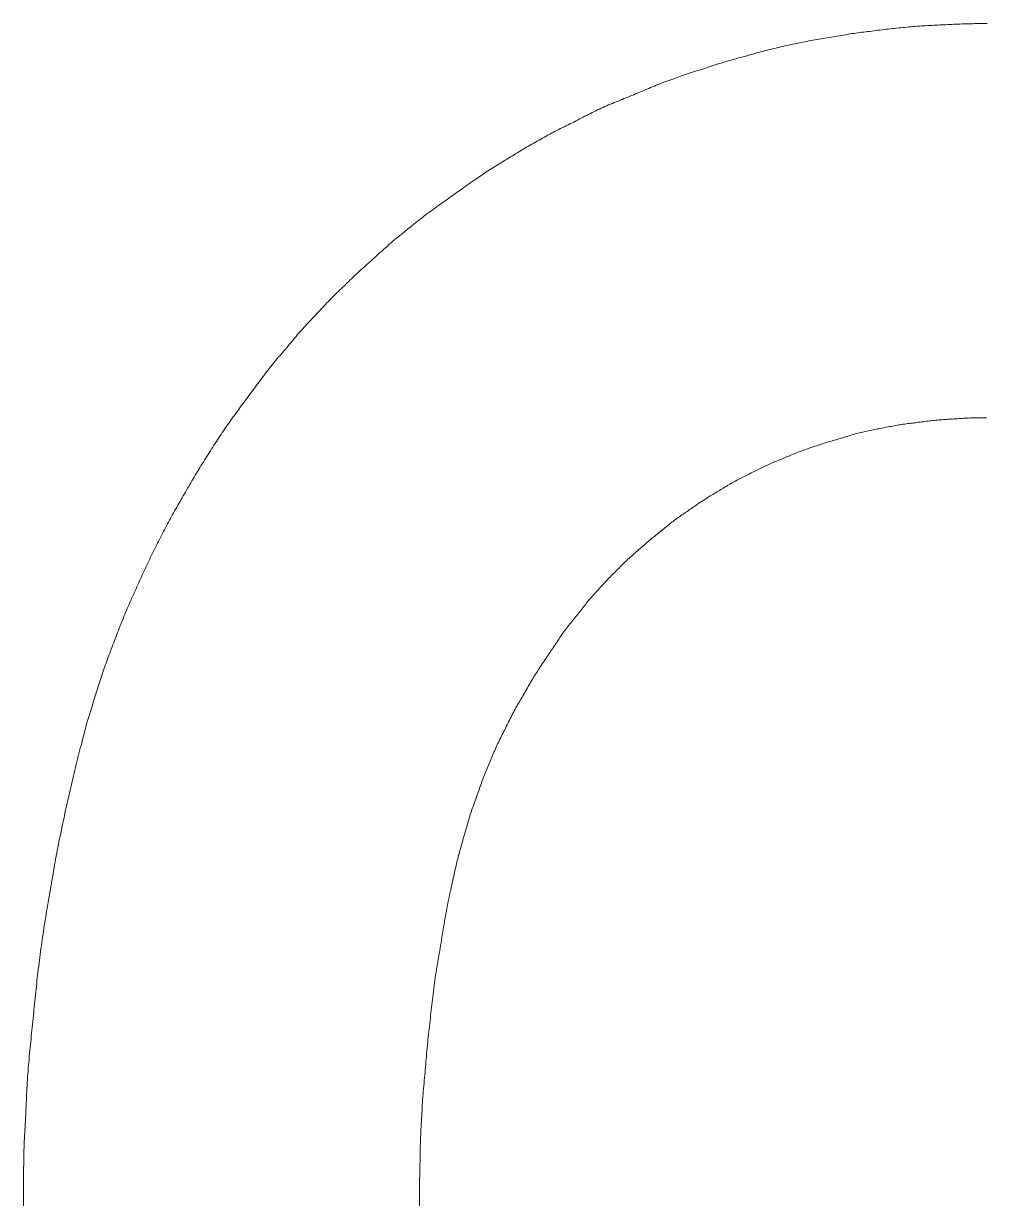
# Model space of a CAD drawing. Extents: x 0 to 420, y 0 to 297.
# Drawn here: x 206.7 to 210.85, y 188.21 to 193.31 of the extents above; entities that cross this region are included whole.
import ezdxf

# ---------------------------------------------------------------- set-up
doc = ezdxf.new("R2010")
doc.units = 0
doc.layers.add('L25', color=1, linetype='CONTINUOUS')

msp = doc.modelspace()

# ---------------------------------------------------------------- linework, layer by layer
at = {"layer": 'L25', "lineweight": 0}
for points in [[(210.860988, 193.308161), (210.852042, 193.308162), (210.843097, 193.308161), (210.834151, 193.308154), (210.825205, 193.308133), (210.816259, 193.308091), (210.807313, 193.308024), (210.798367, 193.307923), (210.789421, 193.307782), (210.780475, 193.307594), (210.77153, 193.307356), (210.762592, 193.307071), (210.753667, 193.306746), (210.744763, 193.306388), (210.735884, 193.306003), (210.727039, 193.305598), (210.718234, 193.305179), (210.709476, 193.304755), (210.700767, 193.304329), (210.692099, 193.303903), (210.683457, 193.303477), (210.674828, 193.303051), (210.6662, 193.302625), (210.657558, 193.302199), (210.648889, 193.301773), (210.640181, 193.301347), (210.631422, 193.300919), (210.622617, 193.300486), (210.613772, 193.300039), (210.604894, 193.299572), (210.595989, 193.299078), (210.587064, 193.298551), (210.578126, 193.297984), (210.569182, 193.297371), (210.560236, 193.296706), (210.55129, 193.295995), (210.542344, 193.295244), (210.533398, 193.29446), (210.524452, 193.293649), (210.515506, 193.292818), (210.50656, 193.291974), (210.497614, 193.291123), (210.488668, 193.29027), (210.479723, 193.28941), (210.470777, 193.288537), (210.461831, 193.287644), (210.452885, 193.286724), (210.443939, 193.285771), (210.434993, 193.284778), (210.426047, 193.283739), (210.417102, 193.282649), (210.408164, 193.28152), (210.399239, 193.280364), (210.390334, 193.279195), (210.381456, 193.278026), (210.372611, 193.27687), (210.363806, 193.27574), (210.355048, 193.274651), (210.346339, 193.273609), (210.337671, 193.272601), (210.329029, 193.271606), (210.3204, 193.270604), (210.311772, 193.269576), (210.30313, 193.268501), (210.294461, 193.267359), (210.285753, 193.266131), (210.276994, 193.264803), (210.268189, 193.263389), (210.259344, 193.261908), (210.250466, 193.26038), (210.241561, 193.258826), (210.232636, 193.257265), (210.223698, 193.255717), (210.214753, 193.254203), (210.205809, 193.252737), (210.19687, 193.25131), (210.187946, 193.24991), (210.179041, 193.248523), (210.170163, 193.247136), (210.161318, 193.245736), (210.152513, 193.24431), (210.143754, 193.242843), (210.135047, 193.241327), (210.126386, 193.239764), (210.117765, 193.238161), (210.109178, 193.236524), (210.100617, 193.234861), (210.092076, 193.233178), (210.083548, 193.231482), (210.075027, 193.229779), (210.066506, 193.228074), (210.057978, 193.226363), (210.049437, 193.224637), (210.040876, 193.222892), (210.032289, 193.221121), (210.023668, 193.219316), (210.015007, 193.217471), (210.0063, 193.21558), (209.997542, 193.213637), (209.988745, 193.211648), (209.979921, 193.209619), (209.971084, 193.207557), (209.962247, 193.205468), (209.953423, 193.203359), (209.944626, 193.201237), (209.935868, 193.199108), (209.927161, 193.196977), (209.9185, 193.194839), (209.909879, 193.192688), (209.901292, 193.190517), (209.892731, 193.188319), (209.88419, 193.186088), (209.875662, 193.183817), (209.867141, 193.1815), (209.858621, 193.179133), (209.850101, 193.176725), (209.841582, 193.174291), (209.833062, 193.171844), (209.824542, 193.169397), (209.816022, 193.166963), (209.807502, 193.164555), (209.798982, 193.162188), (209.790462, 193.159868), (209.781942, 193.157582), (209.773422, 193.155309), (209.764902, 193.153029), (209.756382, 193.150723), (209.747863, 193.14837), (209.739343, 193.14595), (209.730823, 193.143444), (209.722303, 193.140838), (209.713783, 193.138146), (209.705263, 193.135387), (209.696743, 193.132581), (209.688223, 193.129749), (209.679703, 193.12691), (209.671183, 193.124085), (209.662663, 193.121293), (209.654144, 193.118548), (209.645624, 193.115843), (209.637104, 193.113165), (209.628584, 193.110501), (209.620064, 193.107836), (209.611544, 193.105158), (209.603024, 193.102453), (209.594504, 193.099709), (209.585984, 193.096914), (209.577464, 193.094073), (209.568945, 193.091192), (209.560425, 193.088278), (209.551905, 193.085337), (209.543385, 193.082376), (209.534865, 193.079402), (209.526345, 193.076421), (209.517826, 193.073438), (209.509314, 193.070448), (209.500815, 193.067445), (209.492336, 193.064422), (209.483884, 193.061373), (209.475465, 193.05829), (209.467086, 193.055167), (209.458754, 193.051997), (209.450472, 193.048777), (209.442238, 193.04551), (209.434043, 193.042203), (209.425881, 193.038862), (209.417746, 193.035496), (209.409631, 193.032109), (209.401529, 193.028708), (209.393434, 193.025302), (209.385339, 193.021894), (209.377238, 193.018486), (209.369123, 193.015078), (209.360988, 193.01167), (209.352826, 193.008262), (209.344631, 193.004854), (209.336397, 193.001446), (209.328115, 192.998038), (209.319784, 192.99463), (209.311413, 192.991222), (209.303015, 192.987814), (209.294604, 192.984406), (209.286192, 192.980998), (209.277794, 192.97759), (209.269423, 192.974182), (209.261092, 192.970774), (209.252812, 192.967365), (209.244585, 192.963949), (209.236411, 192.96052), (209.22829, 192.957071), (209.220223, 192.953596), (209.212209, 192.950087), (209.204248, 192.946538), (209.196341, 192.942943), (209.188484, 192.939295), (209.180668, 192.935594), (209.172878, 192.93184), (209.165101, 192.928033), (209.157324, 192.924172), (209.149534, 192.920258), (209.141718, 192.916291), (209.133861, 192.912271), (209.125955, 192.908199), (209.118002, 192.904088), (209.110009, 192.89995), (209.101983, 192.895799), (209.09393, 192.891648), (209.085857, 192.88751), (209.077771, 192.883399), (209.069678, 192.879327), (209.061585, 192.875305), (209.053499, 192.871322), (209.045426, 192.867366), (209.037373, 192.863423), (209.029347, 192.859481), (209.021354, 192.855525), (209.013401, 192.851542), (209.005495, 192.84752), (208.997639, 192.843447), (208.989831, 192.839328), (208.982062, 192.835169), (208.974326, 192.830977), (208.966617, 192.826758), (208.958928, 192.822519), (208.951252, 192.818267), (208.943583, 192.814008), (208.935915, 192.809747), (208.928248, 192.805479), (208.92058, 192.801198), (208.912912, 192.796897), (208.905244, 192.792569), (208.897576, 192.788209), (208.889908, 192.783808), (208.88224, 192.77936), (208.874572, 192.774862), (208.866904, 192.770317), (208.859236, 192.765732), (208.851568, 192.761114), (208.8439, 192.756469), (208.836233, 192.751804), (208.828565, 192.747126), (208.820897, 192.742441), (208.813229, 192.737755), (208.805561, 192.733069), (208.797893, 192.728383), (208.790225, 192.723697), (208.782557, 192.719011), (208.774889, 192.714325), (208.767221, 192.709639), (208.759553, 192.704953), (208.751887, 192.700266), (208.744226, 192.695572), (208.73658, 192.690865), (208.728953, 192.686138), (208.721353, 192.681385), (208.713786, 192.676598), (208.706259, 192.671771), (208.698778, 192.666898), (208.691349, 192.661973), (208.683966, 192.657002), (208.676623, 192.651991), (208.669313, 192.646947), (208.66203, 192.641876), (208.654767, 192.636785), (208.647518, 192.631681), (208.640275, 192.62657), (208.633033, 192.621458), (208.625791, 192.616346), (208.618549, 192.611234), (208.611307, 192.606122), (208.604065, 192.60101), (208.596823, 192.595898), (208.589581, 192.590786), (208.582339, 192.585674), (208.575097, 192.580562), (208.567856, 192.575451), (208.560614, 192.570339), (208.553372, 192.565227), (208.54613, 192.560115), (208.538888, 192.555003), (208.531646, 192.549891), (208.524404, 192.544779), (208.517162, 192.539666), (208.50992, 192.534546), (208.502678, 192.529413), (208.495436, 192.52426), (208.488194, 192.51908), (208.480952, 192.513868), (208.473711, 192.508615), (208.466469, 192.503315), (208.459228, 192.497965), (208.451994, 192.492568), (208.444773, 192.487131), (208.437572, 192.481661), (208.430398, 192.476164), (208.423257, 192.470647), (208.416156, 192.465117), (208.409101, 192.45958), (208.402098, 192.454042), (208.395141, 192.448504), (208.388224, 192.442966), (208.381341, 192.437428), (208.374484, 192.43189), (208.367647, 192.426352), (208.360823, 192.420814), (208.354006, 192.415276), (208.34719, 192.409737), (208.340374, 192.404192), (208.333558, 192.398633), (208.326742, 192.393054), (208.319926, 192.387448), (208.31311, 192.381809), (208.306294, 192.37613), (208.299478, 192.370405), (208.292664, 192.364628), (208.285856, 192.358805), (208.279061, 192.352942), (208.272286, 192.347046), (208.265538, 192.341123), (208.258823, 192.33518), (208.252148, 192.329224), (208.245519, 192.323261), (208.238941, 192.317297), (208.232402, 192.311333), (208.22589, 192.30537), (208.219391, 192.299406), (208.212893, 192.293442), (208.206381, 192.287478), (208.199842, 192.281514), (208.193264, 192.27555), (208.186636, 192.269585), (208.179969, 192.263613), (208.173275, 192.257628), (208.166568, 192.251623), (208.159861, 192.245592), (208.153167, 192.239527), (208.1465, 192.233422), (208.139872, 192.22727), (208.133295, 192.221069), (208.126764, 192.214828), (208.120273, 192.20856), (208.113816, 192.202279), (208.107385, 192.195997), (208.100974, 192.18973), (208.094576, 192.183488), (208.088185, 192.177287), (208.081796, 192.171134), (208.075414, 192.165022), (208.069045, 192.158936), (208.062696, 192.152863), (208.056374, 192.146791), (208.050085, 192.140705), (208.043836, 192.134592), (208.037633, 192.128439), (208.031481, 192.122236), (208.025368, 192.115979), (208.019282, 192.109669), (208.01321, 192.103306), (208.007137, 192.096889), (208.001051, 192.090419), (207.994938, 192.083896), (207.988786, 192.07732), (207.982585, 192.070693), (207.976343, 192.064025), (207.970075, 192.057332), (207.963794, 192.050624), (207.957513, 192.043917), (207.951245, 192.037223), (207.945004, 192.030556), (207.938802, 192.023929), (207.932652, 192.01735), (207.926555, 192.010812), (207.920511, 192.0043), (207.914521, 191.997801), (207.908583, 191.991302), (207.902699, 191.98479), (207.896869, 191.978252), (207.891091, 191.971673), (207.885364, 191.965045), (207.879678, 191.95837), (207.874018, 191.951655), (207.868371, 191.944906), (207.862725, 191.938132), (207.857065, 191.931337), (207.851378, 191.924529), (207.845651, 191.917714), (207.839876, 191.910898), (207.834061, 191.904082), (207.828219, 191.897266), (207.822364, 191.89045), (207.816509, 191.883634), (207.810667, 191.876818), (207.804851, 191.870002), (207.799076, 191.863186), (207.793351, 191.856368), (207.787672, 191.849537), (207.782033, 191.842679), (207.776427, 191.835781), (207.770848, 191.828829), (207.765289, 191.821812), (207.759744, 191.814714), (207.754204, 191.807523), (207.748667, 191.800231), (207.743129, 191.792853), (207.737591, 191.785408), (207.732053, 191.777916), (207.726515, 191.770398), (207.720977, 191.762873), (207.715439, 191.755362), (207.709901, 191.747884), (207.704363, 191.740453), (207.698825, 191.733063), (207.693287, 191.725699), (207.687749, 191.718348), (207.682211, 191.710997), (207.676673, 191.703633), (207.671135, 191.696243), (207.665597, 191.688812), (207.66006, 191.681332), (207.654522, 191.673805), (207.648984, 191.666238), (207.643446, 191.658638), (207.637908, 191.651011), (207.63237, 191.643364), (207.626832, 191.635704), (207.621294, 191.628037), (207.615757, 191.620369), (207.610227, 191.612701), (207.60471, 191.605033), (207.599213, 191.597365), (207.593743, 191.589697), (207.588306, 191.582029), (207.582909, 191.574362), (207.577558, 191.566694), (207.572259, 191.559025), (207.567006, 191.551349), (207.561793, 191.54366), (207.556614, 191.535951), (207.551461, 191.528215), (207.546328, 191.520447), (207.541208, 191.512638), (207.536095, 191.504782), (207.530983, 191.496876), (207.525871, 191.488923), (207.520759, 191.48093), (207.515647, 191.472904), (207.510535, 191.464851), (207.505423, 191.456778), (207.500311, 191.448692), (207.495199, 191.440599), (207.490088, 191.432505), (207.484984, 191.424411), (207.479893, 191.416317), (207.474823, 191.408223), (207.469778, 191.400129), (207.464767, 191.392036), (207.459796, 191.383942), (207.454872, 191.375848), (207.449998, 191.367754), (207.445172, 191.35966), (207.440385, 191.351566), (207.435631, 191.343472), (207.430904, 191.335378), (207.426197, 191.327284), (207.421503, 191.31919), (207.416816, 191.311096), (207.41213, 191.303003), (207.407444, 191.294909), (207.402758, 191.286815), (207.398072, 191.278721), (207.393386, 191.270627), (207.3887, 191.262533), (207.384015, 191.254439), (207.379329, 191.246345), (207.374644, 191.238251), (207.369966, 191.230157), (207.365301, 191.222063), (207.360656, 191.21397), (207.356038, 191.205876), (207.351453, 191.197782), (207.346907, 191.189688), (207.342409, 191.181594), (207.337962, 191.173499), (207.333561, 191.165397), (207.3292, 191.157282), (207.324872, 191.149147), (207.320571, 191.140986), (207.31629, 191.132791), (207.312022, 191.124556), (207.307761, 191.116275), (207.303501, 191.107942), (207.299241, 191.099563), (207.294982, 191.091144), (207.290722, 191.082692), (207.286462, 191.074213), (207.282202, 191.065714), (207.277942, 191.057202), (207.273682, 191.048683), (207.269423, 191.040163), (207.265171, 191.031644), (207.260932, 191.023124), (207.256713, 191.014604), (207.252521, 191.006084), (207.248362, 190.997564), (207.244243, 190.989044), (207.24017, 190.980524), (207.236149, 190.972004), (207.232174, 190.963484), (207.228239, 190.954964), (207.224337, 190.946444), (207.220462, 190.937925), (207.216607, 190.929405), (207.212766, 190.920885), (207.20893, 190.912365), (207.205097, 190.903845), (207.201263, 190.895325), (207.197429, 190.886805), (207.193595, 190.878285), (207.189761, 190.869765), (207.185927, 190.861245), (207.182093, 190.852725), (207.178259, 190.844206), (207.174426, 190.835686), (207.1706, 190.827166), (207.166787, 190.818646), (207.162994, 190.810126), (207.159228, 190.801606), (207.155495, 190.793086), (207.151802, 190.784566), (207.148155, 190.776046), (207.14456, 190.767525), (207.141011, 190.758998), (207.137502, 190.750457), (207.134026, 190.741896), (207.130577, 190.733308), (207.127148, 190.724687), (207.123733, 190.716026), (207.120323, 190.707319), (207.116915, 190.698561), (207.113508, 190.689756), (207.1101, 190.680911), (207.106692, 190.672032), (207.103284, 190.663128), (207.099876, 190.654203), (207.096468, 190.645265), (207.09306, 190.63632), (207.089653, 190.627375), (207.086253, 190.618437), (207.082866, 190.609512), (207.079499, 190.600607), (207.076159, 190.591729), (207.072852, 190.582884), (207.069585, 190.574079), (207.066364, 190.565321), (207.063195, 190.556612), (207.060072, 190.547944), (207.056989, 190.539302), (207.053939, 190.530673), (207.050916, 190.522044), (207.047913, 190.513402), (207.044923, 190.504734), (207.04194, 190.496025), (207.038959, 190.487267), (207.035985, 190.478462), (207.033024, 190.469617), (207.030083, 190.460739), (207.027169, 190.451834), (207.024288, 190.442909), (207.021447, 190.433971), (207.018653, 190.425026), (207.015908, 190.41608), (207.013203, 190.407134), (207.010525, 190.398188), (207.007861, 190.389243), (207.005196, 190.380297), (207.002518, 190.371351), (206.999813, 190.362405), (206.997069, 190.353459), (206.994277, 190.344512), (206.991451, 190.335558), (206.988612, 190.326591), (206.98578, 190.317604), (206.982974, 190.308591), (206.980215, 190.299544), (206.977523, 190.290457), (206.974917, 190.281324), (206.972409, 190.272133), (206.969974, 190.262855), (206.967579, 190.253458), (206.96519, 190.243907), (206.962775, 190.23417), (206.9603, 190.224214), (206.957732, 190.214004), (206.955037, 190.203509), (206.952194, 190.192705), (206.949224, 190.181614), (206.946161, 190.170271), (206.943038, 190.158708), (206.939889, 190.146959), (206.936746, 190.135057), (206.933643, 190.123034), (206.930614, 190.110926), (206.927681, 190.098759), (206.924836, 190.086546), (206.922057, 190.074293), (206.919325, 190.062007), (206.916619, 190.049694), (206.91392, 190.037362), (206.911207, 190.025015), (206.908462, 190.012663), (206.905668, 190.000309), (206.902835, 189.987955), (206.899975, 189.975601), (206.897102, 189.963247), (206.894229, 189.950893), (206.891369, 189.93854), (206.888535, 189.926186), (206.885742, 189.913832), (206.882999, 189.901478), (206.880302, 189.889124), (206.877645, 189.87677), (206.875021, 189.864416), (206.872424, 189.852062), (206.869847, 189.839709), (206.867283, 189.827355), (206.864726, 189.815001), (206.862171, 189.802646), (206.859623, 189.790284), (206.857088, 189.777909), (206.854573, 189.765514), (206.852085, 189.753093), (206.84963, 189.740638), (206.847215, 189.728143), (206.844846, 189.715602), (206.842529, 189.703011), (206.840258, 189.69038), (206.838027, 189.677722), (206.83583, 189.665051), (206.833659, 189.652379), (206.831508, 189.639722), (206.82937, 189.62709), (206.827239, 189.614499), (206.825109, 189.601958), (206.822979, 189.589463), (206.820849, 189.577008), (206.818719, 189.564587), (206.816589, 189.552192), (206.814459, 189.539817), (206.812329, 189.527455), (206.810199, 189.5151), (206.80807, 189.502746), (206.805948, 189.490392), (206.803839, 189.478039), (206.80175, 189.465685), (206.799688, 189.453331), (206.797659, 189.440977), (206.79567, 189.428623), (206.793727, 189.416269), (206.791836, 189.403914), (206.789991, 189.391553), (206.788186, 189.379178), (206.786414, 189.366783), (206.784669, 189.354361), (206.782944, 189.341906), (206.781232, 189.329412), (206.779527, 189.31687), (206.777824, 189.304279), (206.776128, 189.291648), (206.774445, 189.27899), (206.772782, 189.266319), (206.771146, 189.253648), (206.769543, 189.24099), (206.76798, 189.228359), (206.766463, 189.215767), (206.764998, 189.203225), (206.763579, 189.190723), (206.7622, 189.178247), (206.760854, 189.165784), (206.759535, 189.153321), (206.758236, 189.140846), (206.756951, 189.128343), (206.755671, 189.115801), (206.754393, 189.103209), (206.753115, 189.090578), (206.751838, 189.07792), (206.75056, 189.065249), (206.749282, 189.052578), (206.748004, 189.03992), (206.746726, 189.027289), (206.745448, 189.014698), (206.74417, 189.002155), (206.742892, 188.989653), (206.741614, 188.977177), (206.740336, 188.964714), (206.739058, 188.952252), (206.73778, 188.939776), (206.736502, 188.927273), (206.735224, 188.914731), (206.733947, 188.90214), (206.732677, 188.889508), (206.73142, 188.876851), (206.730183, 188.864179), (206.728972, 188.851508), (206.727795, 188.83885), (206.726658, 188.826219), (206.725568, 188.813628), (206.724529, 188.801085), (206.723544, 188.788583), (206.722612, 188.776107), (206.721734, 188.763644), (206.720908, 188.751182), (206.720136, 188.738706), (206.719417, 188.726203), (206.718752, 188.713661), (206.718137, 188.701069), (206.717563, 188.68843), (206.717015, 188.675751), (206.71648, 188.663039), (206.715945, 188.6503), (206.715397, 188.637541), (206.714823, 188.624769), (206.714208, 188.61199), (206.713545, 188.599211), (206.712841, 188.586439), (206.712111, 188.573681), (206.711368, 188.560942), (206.710625, 188.54823), (206.709895, 188.535551), (206.709191, 188.522912), (206.708528, 188.510319), (206.707916, 188.497777), (206.707356, 188.485274), (206.706851, 188.472798), (206.706398, 188.460336), (206.705999, 188.447873), (206.705653, 188.435397), (206.70536, 188.422895), (206.70512, 188.410352), (206.704933, 188.39776), (206.704792, 188.385121), (206.704691, 188.372442), (206.704623, 188.35973), (206.704582, 188.346991), (206.704561, 188.334232), (206.704553, 188.32146), (206.704552, 188.308681), (206.704552, 188.295903), (206.704552, 188.283131), (206.704552, 188.270372), (206.704552, 188.257633), (206.704552, 188.244921), (206.704552, 188.232242), (206.704552, 188.219603), (206.704552, 188.207011)], [(210.859239, 191.607588), (210.85261, 191.607589), (210.846032, 191.607588), (210.839493, 191.60758), (210.832981, 191.607559), (210.826483, 191.607518), (210.819984, 191.607451), (210.813472, 191.60735), (210.806934, 191.607209), (210.800355, 191.607021), (210.793727, 191.606783), (210.787052, 191.606498), (210.780337, 191.606173), (210.773588, 191.605814), (210.766813, 191.605429), (210.760019, 191.605024), (210.75321, 191.604606), (210.746396, 191.604181), (210.739581, 191.603755), (210.732773, 191.603329), (210.725978, 191.602903), (210.719203, 191.602477), (210.712455, 191.602051), (210.70574, 191.601625), (210.699065, 191.601199), (210.692436, 191.600773), (210.685858, 191.600346), (210.679319, 191.599912), (210.672807, 191.599465), (210.666308, 191.598998), (210.65981, 191.598505), (210.653298, 191.597978), (210.646759, 191.597411), (210.640181, 191.596797), (210.633552, 191.596133), (210.626877, 191.595422), (210.620162, 191.594671), (210.613414, 191.593886), (210.606639, 191.593075), (210.599844, 191.592244), (210.593036, 191.5914), (210.586221, 191.590549), (210.579407, 191.589697), (210.572598, 191.588845), (210.565804, 191.587993), (210.559029, 191.587141), (210.55228, 191.586289), (210.545565, 191.585437), (210.53889, 191.584585), (210.532262, 191.583733), (210.525683, 191.58288), (210.519145, 191.582021), (210.512633, 191.581148), (210.506134, 191.580254), (210.499636, 191.579335), (210.493124, 191.578382), (210.486585, 191.577389), (210.480007, 191.57635), (210.473379, 191.575259), (210.466712, 191.574122), (210.460018, 191.572945), (210.453311, 191.571735), (210.446604, 191.570498), (210.43991, 191.569241), (210.433242, 191.567971), (210.426615, 191.566694), (210.420038, 191.565416), (210.413507, 191.564138), (210.407016, 191.56286), (210.400558, 191.561582), (210.394127, 191.560304), (210.387716, 191.559026), (210.381319, 191.557748), (210.374928, 191.55647), (210.368538, 191.555191), (210.362148, 191.553905), (210.355758, 191.552606), (210.349368, 191.551287), (210.342978, 191.549941), (210.336588, 191.548562), (210.330198, 191.547143), (210.323808, 191.545678), (210.317418, 191.54416), (210.311028, 191.542589), (210.304638, 191.540965), (210.298249, 191.539288), (210.291859, 191.537557), (210.285469, 191.535773), (210.279079, 191.533936), (210.272689, 191.532046), (210.266299, 191.530105), (210.259909, 191.528123), (210.253519, 191.526115), (210.247129, 191.524094), (210.240739, 191.522073), (210.234349, 191.520065), (210.227959, 191.518084), (210.221569, 191.516142), (210.215179, 191.51425), (210.208789, 191.512397), (210.2024, 191.510571), (210.19601, 191.508758), (210.18962, 191.506946), (210.18323, 191.50512), (210.17684, 191.503267), (210.17045, 191.501374), (210.16406, 191.499432), (210.15767, 191.497443), (210.15128, 191.495414), (210.14489, 191.493351), (210.1385, 191.491263), (210.13211, 191.489154), (210.12572, 191.487031), (210.11933, 191.484903), (210.112941, 191.482771), (210.106551, 191.480634), (210.100161, 191.478483), (210.093771, 191.476312), (210.087381, 191.474114), (210.080991, 191.471883), (210.074601, 191.469612), (210.068211, 191.467295), (210.061822, 191.464926), (210.05544, 191.462511), (210.049071, 191.460056), (210.042722, 191.457568), (210.0364, 191.455053), (210.030111, 191.452518), (210.023862, 191.44997), (210.01766, 191.447415), (210.011507, 191.444859), (210.005394, 191.442303), (209.999309, 191.439747), (209.993236, 191.437191), (209.987163, 191.434635), (209.981077, 191.432079), (209.974965, 191.429523), (209.968812, 191.426967), (209.962611, 191.42441), (209.95637, 191.421846), (209.950102, 191.419269), (209.94382, 191.416672), (209.937539, 191.414049), (209.931271, 191.411392), (209.92503, 191.408695), (209.918829, 191.405951), (209.912677, 191.403157), (209.906572, 191.400316), (209.900508, 191.397435), (209.894476, 191.394521), (209.888471, 191.39158), (209.882486, 191.388619), (209.876514, 191.385645), (209.870549, 191.382664), (209.864585, 191.379682), (209.858621, 191.3767), (209.852657, 191.373718), (209.846693, 191.370736), (209.84073, 191.367754), (209.834766, 191.364772), (209.828802, 191.36179), (209.822838, 191.358808), (209.816875, 191.355825), (209.810919, 191.352835), (209.804976, 191.349832), (209.799053, 191.346809), (209.793157, 191.343759), (209.787294, 191.340677), (209.781471, 191.337554), (209.775694, 191.334384), (209.769968, 191.331164), (209.764281, 191.327897), (209.758621, 191.32459), (209.752974, 191.321249), (209.747328, 191.317882), (209.741668, 191.314496), (209.735981, 191.311095), (209.730255, 191.307688), (209.724479, 191.304281), (209.718664, 191.300873), (209.712822, 191.297465), (209.706967, 191.294057), (209.701112, 191.290649), (209.69527, 191.287241), (209.689455, 191.283833), (209.683679, 191.280425), (209.677954, 191.277016), (209.672275, 191.2736), (209.666636, 191.270171), (209.661031, 191.266722), (209.655452, 191.263246), (209.649893, 191.259737), (209.644347, 191.256189), (209.638808, 191.252593), (209.63327, 191.248947), (209.627732, 191.245254), (209.622194, 191.241521), (209.616656, 191.237754), (209.611118, 191.233961), (209.60558, 191.230148), (209.600042, 191.226322), (209.594504, 191.222489), (209.588966, 191.218655), (209.583428, 191.214822), (209.57789, 191.210988), (209.572352, 191.207154), (209.566815, 191.20332), (209.561277, 191.199486), (209.555739, 191.195652), (209.550201, 191.191818), (209.544664, 191.187983), (209.539134, 191.184141), (209.533617, 191.180286), (209.52812, 191.176411), (209.52265, 191.172509), (209.517213, 191.168574), (209.511816, 191.1646), (209.506465, 191.160578), (209.501165, 191.156506), (209.495904, 191.152387), (209.49067, 191.148228), (209.485449, 191.144035), (209.480229, 191.139816), (209.474995, 191.135578), (209.469734, 191.131325), (209.464434, 191.127066), (209.459085, 191.122807), (209.453704, 191.118547), (209.448309, 191.114287), (209.442921, 191.110027), (209.437559, 191.105767), (209.432244, 191.101507), (209.426996, 191.097247), (209.421834, 191.092987), (209.416772, 191.088727), (209.411797, 191.084467), (209.406888, 191.080207), (209.402025, 191.075947), (209.39719, 191.071687), (209.392361, 191.067427), (209.387518, 191.063167), (209.382643, 191.058907), (209.377718, 191.054646), (209.372747, 191.050378), (209.367736, 191.046097), (209.362692, 191.041796), (209.357621, 191.037469), (209.35253, 191.033108), (209.347426, 191.028707), (209.342315, 191.02426), (209.337204, 191.019761), (209.3321, 191.015216), (209.327009, 191.010631), (209.321938, 191.006013), (209.316894, 191.001368), (209.311883, 190.996703), (209.306912, 190.992025), (209.301987, 190.98734), (209.297114, 190.982654), (209.292287, 190.977968), (209.2875, 190.973282), (209.282747, 190.968596), (209.27802, 190.96391), (209.273313, 190.959224), (209.268619, 190.954538), (209.263932, 190.949852), (209.259246, 190.945165), (209.25456, 190.940472), (209.249874, 190.935765), (209.245188, 190.931038), (209.240502, 190.926284), (209.235816, 190.921497), (209.23113, 190.91667), (209.226444, 190.911797), (209.221759, 190.906873), (209.217081, 190.90191), (209.212416, 190.89692), (209.207771, 190.891917), (209.203153, 190.886914), (209.198568, 190.881924), (209.194023, 190.876961), (209.189525, 190.872037), (209.185077, 190.867163), (209.180676, 190.862328), (209.176316, 190.85752), (209.171988, 190.852725), (209.167687, 190.847931), (209.163406, 190.843123), (209.159138, 190.838288), (209.154877, 190.833414), (209.150617, 190.828488), (209.146357, 190.823509), (209.142097, 190.818477), (209.137837, 190.813392), (209.133577, 190.808253), (209.129317, 190.803062), (209.125057, 190.797816), (209.120797, 190.792518), (209.116537, 190.787169), (209.112278, 190.78178), (209.108018, 190.776364), (209.103758, 190.770934), (209.099498, 190.765505), (209.095238, 190.760089), (209.090978, 190.7547), (209.086718, 190.749351), (209.082458, 190.744049), (209.078198, 190.738781), (209.073938, 190.733526), (209.069678, 190.728264), (209.065418, 190.722976), (209.061158, 190.717641), (209.056898, 190.712239), (209.052638, 190.706751), (209.048378, 190.701161), (209.044118, 190.695471), (209.039858, 190.689688), (209.035598, 190.683818), (209.031338, 190.677869), (209.027078, 190.671846), (209.022819, 190.665757), (209.018559, 190.659608), (209.014299, 190.653405), (209.010039, 190.647156), (209.005779, 190.640867), (209.001519, 190.634545), (208.997259, 190.628196), (208.992999, 190.621827), (208.988739, 190.615445), (208.984479, 190.609056), (208.980219, 190.602666), (208.975959, 190.596276), (208.971699, 190.589886), (208.967439, 190.583496), (208.963179, 190.577107), (208.958919, 190.570717), (208.954659, 190.564327), (208.950399, 190.557937), (208.94614, 190.551547), (208.941888, 190.545157), (208.937649, 190.538767), (208.933431, 190.532377), (208.929238, 190.525987), (208.925079, 190.519597), (208.92096, 190.513207), (208.916888, 190.506817), (208.912866, 190.500426), (208.908891, 190.494029), (208.904956, 190.487618), (208.901055, 190.481187), (208.89718, 190.474729), (208.893325, 190.468238), (208.889483, 190.461707), (208.885648, 190.45513), (208.881814, 190.448503), (208.87798, 190.441835), (208.874146, 190.435141), (208.870312, 190.428434), (208.866478, 190.421727), (208.862644, 190.415033), (208.85881, 190.408366), (208.854976, 190.401738), (208.851144, 190.39516), (208.847317, 190.388621), (208.843504, 190.382109), (208.839712, 190.375611), (208.835945, 190.369112), (208.832212, 190.3626), (208.828519, 190.356062), (208.824873, 190.349483), (208.821277, 190.342855), (208.817728, 190.33618), (208.814219, 190.329465), (208.810744, 190.322716), (208.807295, 190.315941), (208.803866, 190.309147), (208.80045, 190.302338), (208.797041, 190.295524), (208.793633, 190.288708), (208.790225, 190.281892), (208.786817, 190.275076), (208.783409, 190.26826), (208.780001, 190.261444), (208.776593, 190.254628), (208.773185, 190.247812), (208.769777, 190.240996), (208.76637, 190.234179), (208.76297, 190.227355), (208.759583, 190.220518), (208.756216, 190.213662), (208.752876, 190.206778), (208.749569, 190.199861), (208.746302, 190.192904), (208.743082, 190.185901), (208.739912, 190.178847), (208.736789, 190.171754), (208.733706, 190.164634), (208.730657, 190.157501), (208.727634, 190.150368), (208.724631, 190.143248), (208.721641, 190.136155), (208.718658, 190.129101), (208.715677, 190.122097), (208.712703, 190.115132), (208.709742, 190.108194), (208.706801, 190.10127), (208.703887, 190.094345), (208.701006, 190.087407), (208.698165, 190.080443), (208.69537, 190.073438), (208.692627, 190.066384), (208.68993, 190.059283), (208.687273, 190.052142), (208.684649, 190.044967), (208.682052, 190.037767), (208.679475, 190.030546), (208.676911, 190.023312), (208.674354, 190.016071), (208.671798, 190.00883), (208.669242, 190.001596), (208.666686, 189.994375), (208.66413, 189.987174), (208.661575, 189.98), (208.659019, 189.972859), (208.656463, 189.965758), (208.653907, 189.958703), (208.651352, 189.951698), (208.648804, 189.944725), (208.646269, 189.937766), (208.643754, 189.930801), (208.641265, 189.923808), (208.63881, 189.916769), (208.636395, 189.909664), (208.634027, 189.902472), (208.631709, 189.89518), (208.629438, 189.887802), (208.627208, 189.880357), (208.62501, 189.872865), (208.622839, 189.865347), (208.620688, 189.857822), (208.61855, 189.850311), (208.616419, 189.842833), (208.614289, 189.835403), (208.612159, 189.82802), (208.610029, 189.820678), (208.607899, 189.813368), (208.605769, 189.806085), (208.603639, 189.798822), (208.601509, 189.791572), (208.599379, 189.784329), (208.59725, 189.777087), (208.595128, 189.769845), (208.593019, 189.762603), (208.59093, 189.755362), (208.588868, 189.74812), (208.586839, 189.740878), (208.58485, 189.733636), (208.582907, 189.726394), (208.581016, 189.719151), (208.579171, 189.711901), (208.577366, 189.704638), (208.575594, 189.697355), (208.573849, 189.690046), (208.572124, 189.682703), (208.570413, 189.67532), (208.568708, 189.667891), (208.567001, 189.6604), (208.565282, 189.652803), (208.563536, 189.645047), (208.56175, 189.637077), (208.55991, 189.628841), (208.558004, 189.620286), (208.556019, 189.611357), (208.55394, 189.602003), (208.55176, 189.592189), (208.549493, 189.581955), (208.54716, 189.571362), (208.544781, 189.560469), (208.542375, 189.549336), (208.539962, 189.538024), (208.537562, 189.526592), (208.535196, 189.5151), (208.53288, 189.503598), (208.530616, 189.492096), (208.528407, 189.480595), (208.52625, 189.469093), (208.524147, 189.457591), (208.522097, 189.446089), (208.5201, 189.434587), (208.518156, 189.423085), (208.516264, 189.411583), (208.514411, 189.400081), (208.512585, 189.38858), (208.510772, 189.377078), (208.508959, 189.365576), (208.507133, 189.354074), (208.505281, 189.342572), (208.503388, 189.33107), (208.501447, 189.319567), (208.499466, 189.308058), (208.497458, 189.296535), (208.495436, 189.284992), (208.493415, 189.273422), (208.491407, 189.261819), (208.489426, 189.250177), (208.487484, 189.238487), (208.485594, 189.226748), (208.483757, 189.214969), (208.481973, 189.203163), (208.480242, 189.191344), (208.478565, 189.179525), (208.476941, 189.167719), (208.47537, 189.15594), (208.473853, 189.1442), (208.472387, 189.132511), (208.470968, 189.120868), (208.469589, 189.109265), (208.468244, 189.097696), (208.466925, 189.086153), (208.465626, 189.07463), (208.46434, 189.06312), (208.463061, 189.051617), (208.461783, 189.040114), (208.460505, 189.028605), (208.459227, 189.017082), (208.457949, 189.005539), (208.456671, 188.993969), (208.455393, 188.982366), (208.454115, 188.970724), (208.452837, 188.959034), (208.45156, 188.947295), (208.45029, 188.935516), (208.449033, 188.92371), (208.447796, 188.911891), (208.446586, 188.900072), (208.445409, 188.888266), (208.444271, 188.876487), (208.443181, 188.864747), (208.44214, 188.853057), (208.44114, 188.841406), (208.440166, 188.829782), (208.439205, 188.818172), (208.438244, 188.806561), (208.43727, 188.794937), (208.43627, 188.783287), (208.435229, 188.771596), (208.434141, 188.759857), (208.433019, 188.748078), (208.431884, 188.736272), (208.430756, 188.724453), (208.429654, 188.712634), (208.428599, 188.700828), (208.427611, 188.689049), (208.426709, 188.677309), (208.425907, 188.665619), (208.425191, 188.653968), (208.424542, 188.642345), (208.42394, 188.630734), (208.423364, 188.619123), (208.422795, 188.607499), (208.422213, 188.595849), (208.421597, 188.584158), (208.420935, 188.572419), (208.420239, 188.56064), (208.41953, 188.548834), (208.418828, 188.537015), (208.418153, 188.525196), (208.417524, 188.51339), (208.416961, 188.501611), (208.416485, 188.489871), (208.416109, 188.478181), (208.41582, 188.46653), (208.415597, 188.454907), (208.41542, 188.443296), (208.41527, 188.431685), (208.415127, 188.420061), (208.414971, 188.408411), (208.414781, 188.396721), (208.414544, 188.38498), (208.414266, 188.373193), (208.413963, 188.361366), (208.413645, 188.349506), (208.413328, 188.337619), (208.413024, 188.325712), (208.412747, 188.313792), (208.412509, 188.301866), (208.412322, 188.289939), (208.412181, 188.278019), (208.41208, 188.266112), (208.412012, 188.254225), (208.411971, 188.242365), (208.41195, 188.230538), (208.411942, 188.218751), (208.411941, 188.207011)]]:
    msp.add_lwpolyline(points, dxfattribs=at)

doc.saveas('drawing.dxf')
